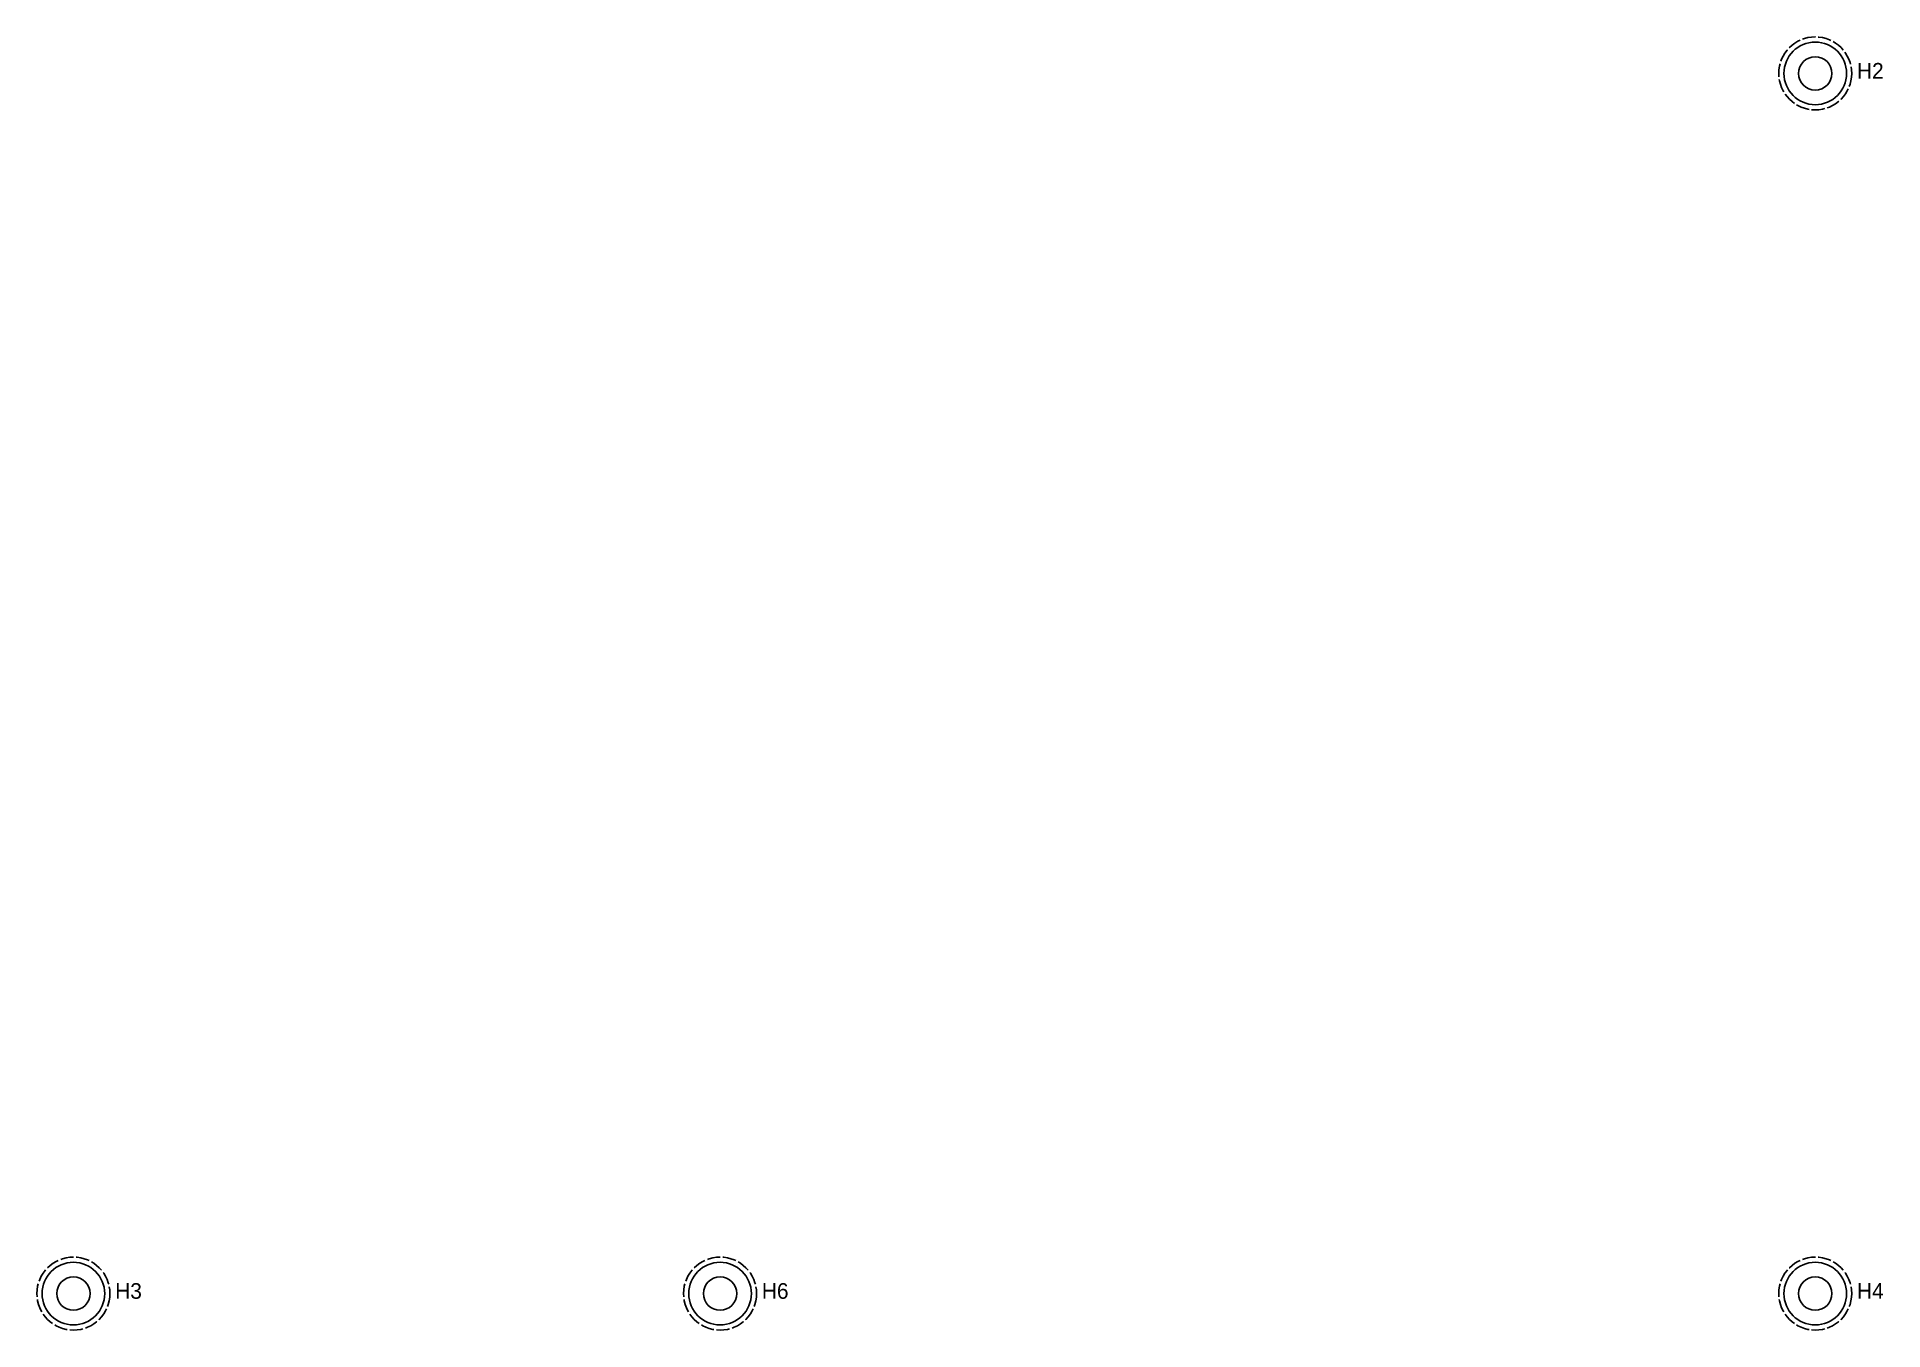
# Model space of a CAD drawing. Header units: millimetres. Extents: x 0 to 178, y 0 to 124.
import ezdxf
from ezdxf.enums import TextEntityAlignment as Align

# ---------------------------------------------------------------- set-up
doc = ezdxf.new("R2010")
doc.units = ezdxf.units.MM
doc.linetypes.add('DASHED', pattern=[1.524, 1.27, -0.254])
doc.layers.add('TROUS_GND', color=3, linetype='Continuous')

msp = doc.modelspace()

# ---------------------------------------------------------------- linework, layer by layer
at = {"layer": 'TROUS_GND', "linetype": 'DASHED'}
for centre in [(171, 121), (4, 4), (66, 4), (171, 4)]:
    msp.add_circle(centre, 3.5, dxfattribs=at)
at = {"layer": 'TROUS_GND'}
for centre, radius in [((171, 121), 3), ((171, 121), 1.6), ((4, 4), 3), ((4, 4), 1.6), ((66, 4), 3), ((66, 4), 1.6), ((171, 4), 3), ((171, 4), 1.6)]:
    msp.add_circle(centre, radius, dxfattribs=at)

# ---------------------------------------------------------------- texts
for s, p in [('H2', (175, 122)), ('H3', (8, 5)), ('H6', (70, 5)), ('H4', (175, 5))]:
    msp.add_text(s, height=1.5, dxfattribs=at).set_placement(p, align=Align.TOP_LEFT)

doc.saveas('drawing.dxf')
